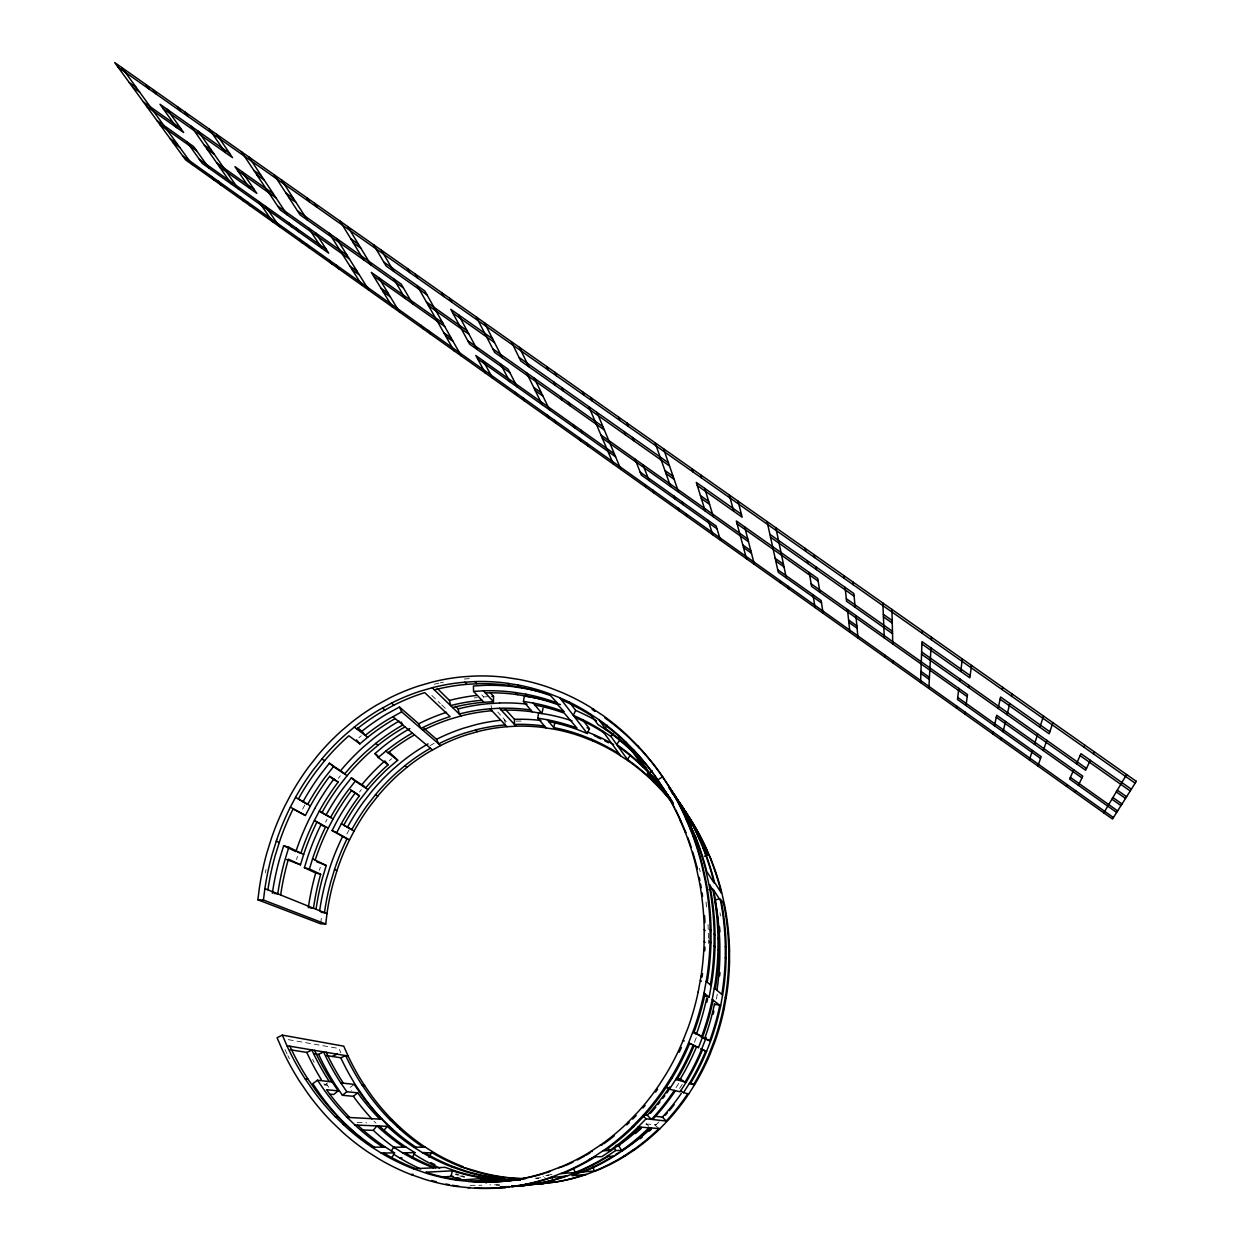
<?xml version="1.0" encoding="UTF-8"?>
<svg xmlns="http://www.w3.org/2000/svg" width="1251" height="1251" viewBox="0 0 1251 1251"><rect width="100%" height="100%" fill="white"/><g stroke="black" fill="none" stroke-linecap="round" stroke-linejoin="round"><path stroke-width="0.75" stroke-dasharray="5 3.75" d="M708.347 943.489L708.379 940.017M320.725 923.222L321.663 915.357M717.261 994.17L716.26 999.956M319.396 870.352L320.319 867.318M296.518 859.531L297.488 856.388M694.446 1042.333L696.275 1037.658M346.887 834.042L349.013 830.007M325.588 822.095L327.058 819.311M302.601 809.194L304.916 804.862M678.73 1083.444L675.462 1088.479M679.59 1088.401L682.186 1084.414M359.537 792.024L361.398 789.631M338.38 778.247L340.319 775.776M655.837 1125.009L659.058 1121.819M645.797 1124.117L656.322 1124.54M654.726 1124.899L658.933 1128.527M358.865 737.73L361.258 735.729M389.374 760.608L391.626 758.7M323.9 1083.726L324.728 1085.008L329.326 1081.583M354.158 1084.398L349.764 1087.698L351.625 1090.497M430.047 745.612L434.175 743.313M499.524 1184.791L489.954 1184.853M470.11 1185.354L481.854 1185.26M535.803 1178.129L544.936 1177.363M469.36 678.636L466.123 678.871A208.104 200.191 -60.8 0 0 461.525 679.324M483.121 696.995L487.499 696.682M491.127 705.548L491.862 710.74M504.575 719.904L505.248 723.234M506.264 721.702L497.82 712.038M357.098 1122.382L366.559 1122.804M496.303 1185.088L499.462 1185.322M324.728 1085.008L327.434 1085.305L329.357 1088.214M288.324 1039.659L339.005 1048.494L340.835 1052.779M461.807 1175.721L464.574 1176.612M459.789 1175.846L462.573 1176.738A204.179 196.814 -71.7 0 0 466.951 1178.035M455.943 1173.719L458.804 1174.72M455.333 1174.345L458.226 1175.346M431.814 695.447L440.274 703.531M441.681 704.876L447.326 710.255M481.823 694.946L483.715 696.963M646.298 1123.633L648.878 1126.463M326.605 1084.023L327.434 1085.305M708.394 938.281L708.347 933.074A274.626 262.585 -65.5 0 0 707.957 922.691M535.694 1178.426A187.963 181.239 -73 0 0 538.555 1178.27L536.914 1178.411A188.792 182.005 -72.9 0 0 539.775 1178.207M516.131 721.139A191.903 185.461 -64.6 0 1 522.965 721.061M376.004 1123.226A241.255 233.53 -69.7 0 1 374.018 1121.177M699.387 868.35A274.25 262.241 -65.5 0 1 700.232 871.666M474.301 697.964A199.863 192.654 -62.2 0 1 477.225 697.605M314.126 1062.302A262.851 254.563 -68 0 1 312.625 1059.316M552.019 1174.329A197.814 190.324 -71.2 0 1 543.106 1176.456M548.845 1174.845A198.721 191.184 -71 0 1 545.858 1175.58M706.002 902.034A274.626 262.585 -65.5 0 1 706.627 907.178M289.45 1058.768A273.75 264.712 -66.4 0 1 287.886 1055.641M287.12 1054.077A273.75 264.712 -66.4 0 1 284.868 1049.276M434.378 684.234A208.104 200.191 -60.8 0 1 438.851 683.155M440.336 682.827A208.104 200.191 -60.8 0 1 443.354 682.186M265.321 872.854A273.297 264.289 -65.8 0 1 266.056 869.476M719.982 912.823A253.875 243.648 -67.9 0 1 720.482 915.982"/><path stroke-width="1.5" d="M505.279 709.27L514.474 719.325L514.427 724.407A187.462 181.129 -64.4 0 1 541.558 725.674L544.529 726.065M452.627 707.55L453.628 707.3A194.186 187.197 -62.2 0 1 483.324 702.311L493.473 701.717L493.535 696.385L490.048 692.569M690.489 1082.647L693.554 1084.633A228.886 220.364 -69.6 0 0 708.848 1054.593L714.149 1040.973A242.491 233.186 -68.7 0 0 723.375 1008.009L725.955 993.497A253.249 243.241 -68.1 0 0 728.723 961.3L728.739 949.353A259.317 248.871 -67.9 0 0 724.079 905.521L723.688 903.519M659.512 1129.137L669.238 1119.035A215.422 207.603 -70.8 0 0 688.754 1093.937L694.493 1084.914A227.901 219.441 -69.8 0 0 709.724 1055L715.009 1041.442A241.443 232.201 -68.8 0 0 724.173 1008.619L726.753 994.185A252.155 242.225 -68.3 0 0 729.505 962.113L729.521 950.228A258.191 247.839 -68 0 0 724.876 906.584L721.733 892.37A257.815 247.495 -68 0 0 711.412 860.36L705.767 847.255A250.982 241.146 -68 0 0 690.927 819.968L688.988 816.981M703.484 995.874L709.161 997.125L711.975 981.503A272.671 260.99 -65.9 0 0 715.009 946.835L715.04 933.981A279.192 267.01 -65.7 0 0 710.115 886.865L709.677 884.707L713.133 890.9A274.892 263.101 -66.1 0 1 718.011 937.312L717.98 949.962A268.465 257.159 -66.3 0 1 715.009 984.099L712.241 999.486A257.065 246.556 -66.8 0 1 702.421 1034.452L701.686 1036.407L693.195 1032.607M715.244 988.9L715.885 984.865A267.229 256.033 -66.5 0 0 718.84 950.885L718.872 938.297A273.625 261.959 -66.3 0 0 714.024 892.088L713.602 889.977L720.576 900.829A264.305 253.453 -67.3 0 1 725.299 945.506L725.283 957.672A258.128 247.714 -67.5 0 1 722.452 990.495L721.827 994.389M690.349 1083.694A232.264 223.476 -69.1 0 0 705.892 1053.186L711.272 1039.378A246.072 236.47 -68.2 0 0 720.639 1005.913L723.281 991.199A256.987 246.666 -67.7 0 0 726.08 958.516L726.112 946.397A263.132 252.374 -67.5 0 0 721.405 901.94L720.998 899.907L724.47 904.582M701.045 976.233A273.781 261.694 -65.1 0 0 704.141 941.456L704.188 928.555A280.365 267.777 -65 0 0 699.293 881.267L695.931 865.88A279.989 267.433 -64.9 0 0 684.86 831.243L678.777 817.075A272.468 260.489 -64.9 0 0 662.795 787.614L656.587 778.263M517.101 1185.854A212.951 204.539 -69.7 0 0 550.346 1177.535L564.639 1172.062A217.252 208.667 -69.3 0 0 593.803 1156.878L604.217 1149.997A225.727 216.767 -68.5 0 0 631.818 1127.088L642.654 1115.876A238.972 229.34 -67.4 0 0 664.422 1087.963L670.833 1077.924A252.78 242.334 -66.4 0 0 687.847 1044.679L693.742 1029.62A267.808 256.346 -65.6 0 0 704.016 993.185L706.924 977.156A279.677 267.354 -65.1 0 0 710.052 941.612L710.099 928.445A286.37 273.516 -65 0 0 705.064 880.125L701.623 864.425A285.947 273.14 -65 0 0 690.271 829.038L684.062 814.573A278.363 266.135 -64.9 0 0 667.69 784.486L660.903 774.275A266.916 255.532 -64.6 0 0 638.682 746.8L628.143 736.213A251.06 240.786 -63.9 0 0 602.325 715.056L589.44 706.627A235.032 225.727 -62.9 0 0 562.199 692.616L550.893 688.159A222.459 213.843 -61.9 0 0 519.337 679.496L505.576 677.37A212.701 204.554 -61 0 0 474.958 676.04L464.074 676.697A209.105 201.098 -60.7 0 0 432.189 682.076L418.788 685.939A210.934 202.865 -60.9 0 0 389.28 698.136L376.238 705.298A219.081 210.794 -61.6 0 0 350.999 722.797L341.648 730.709A230.559 222.006 -62.6 0 0 317.957 755.166L308.762 766.816A246.197 237.346 -63.8 0 0 290.732 794.792L285.244 805.206A260.912 251.889 -64.8 0 0 271.451 838.217L266.823 853.041A274.61 265.509 -65.6 0 0 259.364 888.054L257.862 899.813L320.678 923.817L325.745 924.02L326.964 913.683A242.397 235.235 -69.8 0 1 333.345 882.612L337.332 869.492A229.871 222.803 -68.8 0 1 349.31 840.25L354.111 830.992A216.783 209.887 -67.6 0 1 369.889 806.191L377.943 795.917A202.756 196.11 -66.2 0 1 398.756 774.275L406.982 767.285A192.357 185.961 -65.2 0 1 429.171 751.835L440.618 745.533A185.101 178.909 -64.4 0 1 466.623 734.806L478.398 731.428A183.318 177.189 -64.2 0 1 506.483 726.737L516.084 726.19A186.649 180.394 -64.6 0 1 543.09 727.457L555.241 729.38A195.344 188.698 -65.4 0 1 583.091 737.12L593.099 741.092A206.665 199.456 -66.3 0 1 617.181 753.587L628.565 761.077A221.161 213.123 -67.2 0 1 651.443 779.905L660.763 789.318A235.329 226.4 -67.8 0 1 672.397 802.861M707.206 982.191L707.878 978.001A278.332 266.135 -65.3 0 0 710.99 942.613L711.037 929.509A284.993 272.28 -65.1 0 0 706.033 881.408L702.593 865.786A284.587 271.889 -65.1 0 0 691.303 830.57L685.11 816.168A277.018 264.931 -65 0 0 668.832 786.207M710.38 984.834L711.037 980.706A273.953 262.163 -65.7 0 0 714.086 945.881L714.133 932.965A280.505 268.214 -65.6 0 0 709.176 885.63L705.799 870.227A280.099 267.839 -65.5 0 0 694.665 835.543L688.566 821.36A272.671 260.974 -65.5 0 0 672.522 791.852M920.595 682.593L921.971 641.591L970.135 675.54M922.253 633.334L922.331 630.817M928.852 688.457L930.963 647.909M931.385 639.761L931.51 637.259M325.745 924.02L263.445 900.032L264.884 888.617A268.777 259.88 -65.6 0 1 272.186 854.324L276.69 839.843M486.186 1183.055L486.451 1180.053L491.205 1180.412A200.176 192.591 -70.9 0 0 512.582 1180.444M956.483 708.113L956.718 706.158M958.798 688.394L957.5 699.481L1040.535 758.419M959.642 681.169L959.908 678.965M960.784 671.443L962.254 658.902M964.818 714.04L965.084 712.1M966.007 705.517L967.508 694.555L811.148 583.826M968.493 687.425L968.806 685.251M971.542 665.423L969.822 677.823L921.893 643.999M701.045 976.233L698.199 991.902M546.062 727.847L537.774 718.168L538.634 713.039L548.298 714.618A205.414 198.221 -64.6 0 1 572.051 720.811M543.075 708.285L541.902 713.445L532.394 711.882L523.45 701.436L524.357 696.103L534.38 697.745A213.593 205.743 -63.2 0 1 543.153 699.637M992.747 733.899L993.138 732.038M994.482 725.736L996.703 715.228L1082.772 776.167L1078.393 785.3M998.157 708.41L1000.581 697.01L1049.839 731.741M1002.16 689.582L1002.645 687.315M1001.175 739.888L1001.598 738.059M1003.067 731.835L1005.523 721.467M1007.102 714.728L1009.76 703.484M1011.496 696.166L1012.028 693.914M310.045 907.882L313.469 908.242A248.12 240.614 -68.8 0 1 320.037 876.466L320.663 874.246L309.419 868.992L312.953 857.576A239.895 232.17 -67.1 0 1 325.526 827.114L320.897 824.878A245.587 237.674 -67.1 0 0 308.012 856.044L304.368 867.725L315.705 873.01L315.064 875.278A253.515 245.837 -68.8 0 0 308.34 907.71M286.651 859.484L300.459 864.816L304.056 853.229A243.554 235.579 -66.5 0 1 316.847 822.314L317.066 821.923M441.228 1177.05L450.813 1176.425L452.534 1170.811L455.301 1171.702A202.631 195.187 -71 0 0 484.903 1178.286L499.556 1179.74A196.235 188.932 -71.6 0 0 520.51 1179.771A199.253 191.731 -71 0 1 493.16 1180.24L478.273 1178.77L457.819 1180.303A215.375 206.978 -69 0 1 426.388 1173.282L412.736 1168.512A227.103 218.472 -68.2 0 1 382.18 1153.657L371.844 1147.183A240.286 231.498 -67.4 0 1 346.449 1127.432L335.299 1116.736A255.532 246.619 -66.7 0 1 312.875 1090.137L304.259 1077.533A268.887 259.958 -66.2 0 1 287.073 1046.039L282.335 1035.124L277.065 1037.705L281.866 1048.791A275.079 265.947 -66.3 0 0 299.427 1081.052L308.231 1093.968A261.381 252.264 -66.7 0 0 331.155 1121.209L342.586 1132.186A246.228 237.205 -67.4 0 0 368.607 1152.452L379.194 1159.114A233.014 224.164 -68.2 0 0 410.547 1174.376L424.605 1179.286A221.271 212.654 -69 0 0 456.912 1186.511L472.956 1188.106A214.515 206.055 -69.6 0 0 502.417 1187.699L506.045 1187.34L504.403 1187.496A213.483 205.101 -69.7 0 1 475.083 1187.903M349.514 839.859L336.644 832.744L341.367 823.674A221.896 214.656 -66.7 0 1 357.536 798.326L359.428 795.824L355.393 792.79L353.486 795.339A227.307 219.879 -66.7 0 0 336.91 821.282L332.109 830.508L346.949 838.936A230.856 223.726 -68.6 0 0 334.908 868.303L330.889 881.486A243.46 236.22 -69.6 0 0 324.478 912.683L321.116 912.339M1029.385 759.951L1032.435 750.444M1034.421 744.267L1037.736 733.962M1039.878 727.253L1043.49 716.041M312.547 858.796L326.261 865.473L322.586 877.639A247.026 239.582 -69 0 0 316.05 909.274M272.343 893.261A269.012 260.302 -66.4 0 1 279.614 858.937L283.664 845.723L288.825 847.255L284.868 860.188A263.289 254.782 -66.4 0 0 277.769 893.824L274.141 893.449M293.234 808.74L293.015 809.162A253.64 244.93 -65 0 0 279.645 841.282L275.157 855.7A267.479 258.676 -65.8 0 0 267.902 889.836M315.174 860.078L315.58 858.858A238.816 231.154 -67.2 0 1 328.075 828.522L333.094 818.92A225.227 217.737 -66.1 0 1 349.514 793.212L351.437 790.679L359.428 795.824M1037.892 766.003L1041.16 756.636L957.734 697.448M1043.287 750.537L1046.821 740.389M1052.982 722.734L1049.12 733.774L1000.112 699.2M706.268 1039.425L709.708 1040.769L710.396 1038.877A247.166 237.471 -68 0 0 719.81 1005.272L714.446 1004.1A241.662 232.186 -68 0 1 705.236 1036.923L704.548 1038.752L701.874 1037.298M696.338 1034.311L697.026 1032.403A251.342 241.052 -66.8 0 0 706.643 998.251L707.581 998.939A250.184 240.004 -66.9 0 1 706.862 1002.239M705.455 1039.253L706.127 1037.423M700.529 1036.579L705.783 1038.627L700.967 1050.871A237.878 228.667 -68.3 0 1 685.016 1082.115M514.224 1179.943L516.256 1179.646A207.056 198.878 -69.7 0 0 548.579 1171.546L562.434 1166.229A211.294 202.943 -69.3 0 0 590.769 1151.483L600.887 1144.79A219.801 211.075 -68.5 0 0 627.752 1122.507L638.291 1111.607A233.077 223.679 -67.4 0 0 659.512 1084.398L665.767 1074.625A246.885 236.674 -66.4 0 0 682.374 1042.177L688.144 1027.509A261.834 250.638 -65.6 0 0 698.199 991.902M693.242 1045.304L698.48 1047.619L703.359 1034.968A255.876 245.477 -67 0 0 713.133 1000.174M702.624 1049.62L701.905 1051.309A236.799 227.666 -68.5 0 1 686.048 1082.412L680.059 1091.81L669.488 1089.214L665.892 1086.603M689.676 1043.381L688.926 1045.179A251.576 241.224 -66.6 0 1 671.99 1078.268L665.61 1088.261A237.815 228.276 -67.5 0 1 643.968 1116.033L633.178 1127.198A224.648 215.782 -68.7 0 1 605.703 1149.982L604.749 1150.623M693.429 1047.306L694.164 1045.555M696.51 1046.884L695.822 1048.51A232.326 223.319 -68.3 0 1 680.247 1079.019L685.016 1082.115M1066.399 786.269L1067.134 784.643M1073.765 769.803L1069.621 779.076L1116.658 812.462M1076.47 763.767L1080.973 753.696L1131.357 789.225M1083.898 747.128L1084.805 745.127M548.704 721.561A199.065 192.138 -64.7 0 1 577.055 729.427L587.235 733.477L589.409 728.692L582.7 719.794M569.174 701.874L575.632 710.412L573.349 715.384A219.973 211.7 -64.2 0 1 598.901 728.598L610.988 736.511L628.565 761.077M1075 792.383L1075.766 790.773M1090.356 760.327L1085.618 770.225L921.549 654.242M1093.452 753.853L1094.406 751.882M297.55 852.134L300.928 853.135L301.335 851.9A244.68 236.611 -66.3 0 1 314.189 820.844L319.333 811.039A230.747 222.866 -65.2 0 1 336.191 784.721L338.161 782.125L329.639 776.183M292.969 808.881L305.385 815.464L310.404 805.91A234.344 226.181 -64.6 0 1 327.527 779.201L329.529 776.574L338.161 782.125M276.69 839.843A254.86 246.056 -64.8 0 1 290.138 807.567L295.517 797.356A240.348 231.716 -63.8 0 1 313.11 770.022L322.07 758.669A224.758 216.407 -62.5 0 1 345.167 734.806L354.299 727.097A213.202 205.133 -61.6 0 1 378.85 710.036L391.532 703.093A205.148 197.314 -60.9 0 1 420.273 691.209L433.268 687.456A203.162 195.391 -60.7 0 1 464.277 682.233L474.88 681.592A206.884 198.956 -61 0 1 504.685 682.905L518.07 684.985A216.532 208.151 -61.9 0 1 548.798 693.445L559.822 697.777A229.121 220.067 -62.8 0 1 586.375 711.459L598.932 719.685A245.227 235.188 -63.8 0 1 624.155 740.373L634.429 750.725A260.974 249.856 -64.5 0 1 656.149 777.622L672.897 802.61M342.68 836.34L342.461 836.778A236.345 229.042 -68.6 0 0 330.123 866.834L326.011 880.313A248.746 241.349 -69.6 0 0 319.646 910.791M314.72 808.553L309.466 818.576A250.481 242.241 -66.3 0 0 296.299 850.336L295.861 851.634L283.664 845.723M428.921 1157.347L431.626 1152.468L432.58 1153.031A205.617 198.534 -71.6 0 0 460.337 1166.464L472.722 1170.748A194.968 188.057 -72.4 0 0 501.213 1177.082L515.318 1178.473A188.792 182.005 -72.9 0 0 523.95 1178.755M412.095 1157.707L414.91 1152.656L406.184 1147.183A225.102 217.408 -69.7 0 1 382.306 1128.699L379.35 1125.994M391.594 1158.16L394.534 1152.89L385.48 1147.183A234.265 225.915 -68.3 0 1 360.679 1127.933L357.598 1125.118M1103.804 812.869L1126.604 774.525M391.328 1150.967L393.643 1147.183L406.184 1147.183M689.113 1043.271L693.148 1045.054L692.413 1046.821A247.604 237.596 -67 0 1 675.775 1079.378L669.488 1089.214M700.623 1048.854L705.689 1051.09L704.985 1052.763A233.296 224.429 -69 0 1 689.379 1083.397L683.484 1092.655L680.466 1090.465M630.441 755.197L627.376 759.42A222.131 214.015 -67.1 0 1 650.348 778.325L652.099 780.014M607.282 725.236L605.077 728.27A240.223 230.622 -64.5 0 1 629.816 748.583L639.198 757.997L651.333 775.479A244.508 234.828 -66.5 0 1 670.849 799.498M610.988 736.511L613.146 733.539M616.665 744.439L619.839 740.076L617.978 737.402M333.986 778.982L331.984 781.625A236.361 228.292 -65.2 0 0 314.72 808.553M389.108 751.992L397.709 760.201L389.327 767.316A206.618 199.691 -65.5 0 0 368.107 789.365L359.897 799.827A220.927 213.749 -66.9 0 0 343.806 825.066M430.453 748.254L427.154 750.162A193.186 186.727 -65 0 0 404.871 765.675L396.614 772.696A203.632 196.923 -66.1 0 0 375.707 794.432L367.622 804.753A217.737 210.762 -67.4 0 0 351.781 829.648L344.181 825.457M405.043 726.894L401.555 728.911A203.772 196.501 -63.1 0 0 378.068 745.236L369.358 752.617A214.797 207.259 -64.1 0 0 347.293 775.479L338.74 786.347A229.699 221.88 -65.4 0 0 321.976 812.54M364.088 786.347L351.375 777.872L342.946 788.615A231.748 224.007 -66 0 0 326.042 815.042L320.256 811.727M367.935 789.553L355.3 781.14L347.074 791.648A226.243 218.69 -65.9 0 0 330.561 817.482L326.026 815.042M395.175 718.606L391.626 720.654A207.901 200.285 -62.4 0 0 367.669 737.292L359.85 743.892L348.857 735.776L347.778 736.73A223.679 215.422 -62.7 0 0 324.775 760.483L315.877 771.773A239.191 230.653 -63.9 0 0 298.363 798.998L307.668 804.33A235.454 227.197 -64.5 0 1 324.885 777.512L333.47 766.613L347.106 775.683M401.102 721.952L402.791 725.001L399.304 727.034A204.711 197.361 -62.9 0 0 375.707 743.422L366.95 750.85A215.797 208.182 -63.9 0 0 344.776 773.806L329.388 763.204L320.6 774.369A241.177 232.733 -64.5 0 0 302.977 801.813M361.602 1129.966L373.283 1130.341L376.926 1125.9L379.882 1128.621A226.134 218.362 -69.5 0 0 403.885 1147.183M340.585 770.679L340.804 770.428A221.364 213.561 -63.9 0 1 363.541 746.894L372.517 739.278A210.356 202.803 -62.9 0 1 396.77 722.437L399.1 721.092M675.431 1090.669A228.323 219.535 -68.9 0 1 654.695 1117.315L652.631 1119.536L666.236 1121.021L668.175 1118.91A216.36 208.479 -70.7 0 0 687.784 1093.702M643.655 1114.813L647.283 1115.266L649.3 1113.077A223.726 215.078 -68.7 0 0 669.629 1086.994M674.336 1090.403A229.371 220.52 -68.7 0 1 653.507 1117.174L651.427 1119.41L646.079 1118.816L637.588 1127.526A221.099 212.514 -69.2 0 1 610.566 1149.935L609.628 1150.576L608.033 1147.996M632.693 1119.098L636.18 1115.485M658.933 1128.527L658.417 1129.043A204.351 196.986 -71.8 0 1 633.522 1149.716L624.14 1155.924A196.657 189.573 -72.6 0 1 597.822 1169.638L594.428 1171.014L592.458 1165.744M639.449 1127.057L638.886 1127.62A220.051 211.544 -69.3 0 1 612.005 1149.919L601.872 1156.628L593.803 1156.878M648.972 1127.776L648.425 1128.324A212.389 204.46 -70.5 0 1 622.513 1149.825L621.606 1150.435L618.526 1145.509L619.37 1144.931A206.806 199.081 -70.5 0 0 641.169 1127.26M650.16 1127.87L649.613 1128.402A211.419 203.569 -70.7 0 1 623.827 1149.81L614.1 1156.237A203.475 195.922 -71.5 0 1 586.844 1170.436L583.326 1171.874M652.162 770.616L649.519 773.102L650.192 773.822A245.618 235.845 -66.4 0 1 667.049 794.119M388.107 764.799L384.855 760.952L383.807 761.875A212.889 205.727 -65.4 0 0 361.946 784.549L365.777 787.802A207.525 200.535 -65.4 0 1 387.091 765.675L388.107 764.799L378.24 757.512L374.94 753.587L382.665 747.05A206.259 199.034 -63.6 0 1 406.45 730.537L409.875 728.551M378.24 757.512L385.793 751.116A200.723 193.686 -63.6 0 1 408.936 735.025L412.361 733.055M314.955 1053.702L318.724 1054.609A258.894 250.857 -68.6 0 0 335.409 1084.977L342.446 1095.297L346.824 1091.732L357.677 1092.811L358.943 1094.562A235.86 228.308 -69.7 0 0 379.819 1119.113M342.446 1095.297L353.392 1096.298L357.677 1092.811M314.533 1050.246L314.658 1050.559A256.955 248.84 -68 0 0 331.202 1080.645L338.177 1090.872L333.72 1094.5L330.373 1094.187M332 1081.88L317.457 1080.223L312.766 1083.726L320.569 1095.063A256.033 247.307 -67.4 0 0 343.071 1121.74L354.283 1132.499A241.177 232.545 -68.1 0 0 361.852 1139.004M659.512 1129.121A203.46 196.157 -72 0 1 634.742 1149.7L625.391 1155.893A195.797 188.776 -72.8 0 1 599.198 1169.529L586.344 1174.454A191.919 185.023 -73.2 0 1 556.445 1181.929L532.895 1184.384M657.76 780.014L662.53 776.746L662.076 776.058A265.634 254.375 -64.7 0 0 639.949 748.708L629.456 738.153A249.856 239.692 -64 0 0 604.812 717.839M622.935 1150.42L615.742 1150.498L606.688 1156.471A208.51 200.598 -70.6 0 1 578.744 1171.03L575.132 1172.5L573.568 1168.293M602.388 1144.806L599.995 1145.4M621.372 1151.061L630.488 1145.009A198.972 191.81 -71.8 0 0 651.427 1128.027M356.848 729.052A212.185 204.21 -61.7 0 1 381.305 712.069L393.909 705.142A204.163 196.423 -61 0 1 422.51 693.335L424.746 692.632L450.094 716.62L447.983 717.276A193.139 186.321 -62.9 0 0 420.883 728.473L418.741 723.782L399.476 707.018L386.7 714.04A214.64 206.728 -62.3 0 0 361.977 731.21L357.77 727.988M361.977 731.21L365.214 735.416A208.87 201.176 -62.3 0 1 389.28 718.7L401.696 711.882L440.618 745.533M414.519 734.869L411.11 736.839A199.816 192.857 -63.8 0 0 388.076 752.867M428.045 743.907L424.746 745.815A198.518 191.888 -65 0 0 401.852 761.75L393.377 768.943A208.901 202.021 -66.1 0 0 371.938 791.211L363.634 801.813A223.022 215.891 -67.4 0 0 347.403 827.302M290.232 1049.777L306.776 1052.404L311.921 1050.105A258.128 249.934 -67.8 0 0 328.528 1080.348L329.326 1081.583M318.567 1054.265L323.618 1052.013A253.077 245.212 -68.6 0 0 339.944 1081.662L346.824 1091.732M332.469 1056.469L337.27 1053.983M326.839 1055.578L340.819 1057.799L345.667 1055.625A243.538 236.267 -70.2 0 0 361.476 1084.164L369.373 1095.579A231.419 224.148 -70.4 0 0 389.874 1119.661L400.039 1129.325M608.111 1156.424A207.541 199.707 -70.8 0 1 580.292 1170.92L566.656 1176.143A203.444 195.75 -71.2 0 1 534.912 1184.087L519.056 1186.011A205.883 198.08 -70.9 0 1 514.38 1186.37M612.74 1156.284A204.398 196.782 -71.3 0 1 585.359 1170.545L571.926 1175.69L586.344 1174.454M564.123 1166.135L558.728 1167.746M562.59 1173.469L566.328 1171.937A216.204 207.697 -69.4 0 0 595.351 1156.831M704.391 856.2L707.706 854.855L701.952 841.501A255.783 245.556 -67.4 0 0 686.846 813.744L684.86 810.664M491.862 710.74L491.33 710.771A190.433 183.741 -62.8 0 0 462.198 715.65L449.985 719.169A192.279 185.523 -63 0 0 423.01 730.303M505.295 724.923L504.794 724.955A184.116 177.908 -64.1 0 0 476.584 729.661L464.762 733.07A185.899 179.644 -64.3 0 0 438.663 743.845L436.568 739.31L423.714 728.113M434.41 689.864L435.473 689.598A202.209 194.515 -60.8 0 1 466.326 684.391L476.881 683.765A205.899 198.049 -61.2 0 1 506.546 685.079L519.884 687.143A215.5 207.213 -62 0 1 550.456 695.556L557.336 703.031L555.913 702.483A212.123 204.132 -62.5 0 0 525.78 694.18L512.644 692.131A202.678 195.109 -61.7 0 0 483.418 690.833L473.582 691.428L473.425 685.986L483.48 685.392A208.385 200.613 -61.7 0 1 513.52 686.705L527.015 688.816A217.924 209.715 -62.5 0 1 549.22 694.383M437.318 688.488L449.469 700.404L450.563 700.138A200.77 193.498 -62 0 1 476.772 695.415M455.489 706.315L458.147 708.926L459.211 708.645A196.86 189.902 -62.7 0 1 489.313 703.609L499.571 702.999M709.036 889.555L712.71 888.789M720.169 898.797L714.853 899.907L715.259 901.893A258.754 248.136 -67.3 0 1 719.857 945.6L719.825 957.515A252.671 242.475 -67.5 0 1 717.042 989.635M512.222 1186.589L519.024 1185.667A211.935 203.6 -69.8 0 0 552.113 1177.379M554.537 1182.211L520.651 1185.87M513.473 1180.178L504.012 1181.257A207.557 199.409 -69.7 0 1 475.521 1181.663L470.611 1181.304M507.343 1187.199L514.177 1186.386M457.819 1180.303L473.394 1181.835A208.573 200.348 -69.5 0 0 502.026 1181.429L518.195 1179.474A206.055 197.955 -69.8 0 0 526.014 1178.051M504.059 1187.543L509.313 1186.996M520.181 1179.865L518.68 1180.006A200.176 192.591 -70.9 0 1 514.098 1180.35M467.874 1187.731L470.032 1187.527M522.465 1185.682L520.885 1185.823A204.929 197.205 -71.1 0 1 511.534 1186.417M530.189 1184.9L526.874 1185.229A201.833 194.312 -71.6 0 1 513.035 1185.932M544.717 1183.446L541.605 1183.743A194.186 187.197 -72.9 0 1 525.326 1184.447M503.59 1181.272L505.576 1181.1M550.346 1177.535L566.656 1176.143M468.453 1181.476L488.437 1179.896M494.911 1179.396L504.857 1178.598L495.099 1177.535A197.846 190.731 -71.9 0 1 466.185 1171.092L453.613 1166.745A208.651 201.364 -71.1 0 1 425.465 1153.125L424.496 1152.546M510.846 1178.129L517.054 1178.333A187.963 181.239 -73 0 0 525.655 1178.614M560.886 1173.594L576.711 1172.39M581.824 1171.984L595.82 1170.92M458.147 708.926L459.258 714.008L460.259 713.742A191.278 184.523 -62.7 0 1 489.516 708.848L499.524 708.269A194.765 187.869 -63 0 1 527.656 709.552L530.737 709.958M484.903 1178.286L495.099 1177.535M501.213 1177.082L512.597 1178.004M548.579 1171.546L550.346 1171.421M481.963 700.294L481.432 700.325A195.078 188.01 -62 0 0 451.611 705.329L450.595 705.58L449.469 700.404M411.141 1174.611L412.986 1174.236M452.534 1170.811L425.809 1172.203L428.733 1173.157A214.328 206.024 -69.2 0 0 460.024 1180.131M413.268 1168.731L445.075 1167.324L457.381 1171.593A201.724 194.343 -71.2 0 0 486.858 1178.145M423.291 1153.141A209.574 202.24 -71 0 0 451.564 1166.839L454.113 1166.933M460.821 1166.636L474.645 1170.639A194.108 187.259 -72.5 0 0 503.011 1176.941M491.893 696.447L493.535 696.385M606.688 1156.471L614.1 1156.237M624.14 1155.924L625.391 1155.893M393.893 1154.407L399.679 1157.988L402.056 1157.926M590.769 1151.483L592.317 1151.467M381.133 1153.031L394.534 1152.89M393.643 1147.183L402.572 1152.797L414.91 1152.656M386.622 1133.359L383.682 1130.669L387.247 1126.322L390.171 1128.981A221.771 214.296 -70.3 0 0 413.721 1147.183L422.322 1152.578L434.66 1153.015A204.726 197.705 -71.8 0 0 462.307 1166.37L462.792 1166.542M603.263 1150.639L611.067 1150.545M632.662 1150.294L633.882 1150.279M371.844 1147.183L385.48 1147.183M413.721 1147.183L425.309 1147.183L433.722 1152.437M615.57 1145.494L619.855 1145.509M257.862 899.813L263.445 900.032M343.306 1124.555L346.042 1124.665L349.17 1127.526A239.144 230.434 -67.5 0 0 374.456 1147.183M317.457 1080.223L325.104 1091.31A250.309 241.771 -67.4 0 0 347.121 1117.378L354.987 1125.024L389.577 1126.416L392.486 1129.059A220.801 213.389 -70.4 0 0 415.942 1147.183M397.192 1126.713L399.429 1126.807L402.275 1129.403A216.642 209.511 -71.2 0 0 425.309 1147.183M335.299 1116.736L338.067 1116.893L346.042 1124.665M347.121 1117.362L382.18 1119.238L389.577 1126.416M389.874 1119.645L392.142 1119.77L399.429 1126.807M496.819 1179.24L501.448 1179.584A195.344 188.103 -71.7 0 0 519.321 1179.756M632.412 1126.525L633.757 1126.635M638.166 1126.963L660.043 1128.621M628.299 1121.991L629.128 1122.632A218.737 210.105 -68.6 0 1 626.72 1124.93M338.177 1090.872L326.527 1089.715L327.856 1091.576A249.137 240.677 -67.6 0 0 349.78 1117.518M305.088 1078.815L307.996 1079.144L315.737 1090.403A254.297 245.477 -66.8 0 0 338.067 1116.893M340.741 1082.881L354.158 1084.398L361.383 1094.797A234.828 227.338 -69.9 0 0 382.165 1119.238M362.243 1085.321L364.62 1085.587L371.719 1095.798A230.419 223.21 -70.6 0 0 392.142 1119.77M655.415 1116.267L663.39 1117.252M485.341 692.913A201.724 194.249 -61.8 0 1 514.427 694.227L527.515 696.26A211.138 203.225 -62.7 0 1 557.508 704.532L564.138 711.71L562.747 711.193A207.901 200.269 -63.2 0 0 533.176 703.031L523.45 701.436M537.774 718.168L547.156 719.716A199.941 192.935 -64.6 0 1 575.632 727.613L576.977 728.113L564.279 713.148A206.947 199.394 -63.4 0 0 534.849 705.017M532.394 711.882L529.314 711.459A193.889 187.071 -63.2 0 0 501.291 710.193M286.932 1045.727L348.106 1056.016A242.491 235.282 -70.4 0 0 363.853 1084.429L364.62 1085.587M282.335 1035.124L343.759 1046.164L347.981 1055.735M664.422 1087.963L665.61 1088.261M683.484 1092.655L688.754 1093.953M304.368 867.725L309.419 868.992M315.705 873.01L320.663 874.246M326.261 865.473L316.597 861.704M670.833 1077.924L671.99 1078.268M675.759 1079.378L686.033 1082.412M689.364 1083.397L694.493 1084.914M676.916 1078.002L681.279 1079.332M451.33 1175.784L452.925 1176.284M450.813 1176.425L453.66 1177.347A208.198 200.551 -71.1 0 0 462.604 1179.881M452.049 1167.027L464.184 1171.217A198.721 191.559 -71.7 0 0 493.222 1177.676M435.676 1167.746L435.176 1167.543A216.97 209.12 -69.7 0 1 405.934 1153.359L404.933 1152.765M433.456 1167.84L432.94 1167.636A217.987 210.043 -69.6 0 1 403.573 1153.391L402.572 1152.797M587.626 732.085L593.912 734.65A212.92 205.445 -66.2 0 1 613.678 744.517M264.884 888.617L326.964 913.683M587.079 727.722L589.409 728.692M300.459 864.816L288.402 859.171L287.73 861.501A262.053 253.625 -66.6 0 0 280.662 894.997M688.613 1042.865L698.48 1047.619M701.686 1049.167L706.596 1051.528M709.552 1052.951L710.412 1053.373M683.124 1040.441L684.219 1040.973M276.252 841.125L279.192 842.564M288.825 847.255L303.649 854.464M334.502 869.476L336.941 870.665M332.109 830.508L336.644 832.744M701.686 1036.407L694.039 1032.231L694.774 1030.198A266.526 255.173 -65.7 0 0 705.001 993.935M705.783 1038.627L709.708 1040.769M290.373 807.145L305.385 815.464M314.408 820.453L328.294 828.131M315.299 821.203L321.116 824.425M592.161 709.473L594.913 711.178L593.443 709.114M295.517 797.356L310.404 805.91M319.333 811.039L333.094 818.92M341.367 823.674L354.111 830.992M422.322 1152.578L423.291 1153.156M399.679 1157.988L400.727 1158.614A223.648 215.516 -69.6 0 0 420.617 1168.95M383.697 1153L384.729 1153.641A226.009 217.471 -68.3 0 0 415.144 1168.418M587.876 713.508L591.614 715.853M603.889 732.742L600.292 730.475A218.972 210.778 -64.3 0 0 574.85 717.323M619.37 754.04L615.945 751.898A207.572 200.285 -66.2 0 0 591.77 739.357M413.987 1154.126L420.571 1158.16A215.031 207.494 -71 0 0 439.711 1168.09M350.577 789.678L355.393 792.79M321.882 758.888L324.603 760.702M375.535 794.62L377.786 796.105M118.11 67.241L1135.157 783.204M640.434 759.795L631.098 750.428A239.097 229.605 -64.6 0 0 606.469 730.193L597.884 724.454L590.144 713.805M129.306 82.613L136.359 87.601M229.637 153.373L160.019 104.271L176.688 127.602M254 170.558L261.35 175.734M285.963 193.092L293.391 198.33M350.874 238.863L358.443 244.195M383.822 262.1L424.84 291.014L461.228 355.909M492.628 338.818L450.751 309.294L469.641 344.15L509.892 372.657M519.071 357.473L668.425 462.792M741.405 514.255L696.307 482.448L705.298 511.096M769.897 534.333L853.886 593.568L855.152 607.298M883.331 614.335L892.213 620.59M132.606 87.148L139.627 92.105M163.193 108.728L232.561 157.657L216.689 134.326M256.83 174.78L264.149 179.956M288.668 197.251L296.065 202.459M353.314 242.85L360.851 248.183M426.982 294.829L386.121 266.01L373.58 244.711M452.768 313.031L494.473 342.461M669.52 465.951L520.807 361.039L511.331 341.632M697.276 485.529L742.171 517.21L738.012 501.119M770.522 537.211L854.12 596.195M883.425 616.868L892.276 623.107M1080.098 755.62L1130.232 790.992M143.396 101.957L180.629 128.274M204.132 144.881L211.216 149.885M273.297 193.749L234.953 166.649L249.809 188.401M297.488 210.856L401.196 284.133L412.658 303.774M426.372 301.929L467.092 330.702M492.8 348.873L602.998 426.747M664.922 470.501L673.085 476.271M700.435 495.599L708.692 501.432M846.317 598.697L892.463 631.302M921.627 651.912L1086.478 768.411M1117.299 790.179L1126.588 796.762M146.57 106.319L183.678 132.543L167.149 109.306M207.087 149.104L214.14 154.092M237.784 170.808L275.986 197.814M403.385 287.886L300.084 214.859L274 174.64M428.467 305.619L469.016 334.283M604.342 429.969L494.614 352.391L476.35 317.019M666.001 473.566L674.133 479.305M701.373 498.57L709.583 504.372M737.105 523.825L818.185 581.152M892.526 633.725L846.583 601.231L845.097 587.376M1116.267 791.914L1125.525 798.451M156.985 120.596L193.624 146.555L209.011 168.181M216.751 162.927L254.109 189.386M277.691 206.071L347.059 255.188M442.76 322.977L371.328 272.39L392.423 306.964M467.765 340.679L508.172 369.28L517.163 386.919M533.677 387.341L541.37 392.798M600.918 434.973L747.801 538.978M775.198 558.368L783.454 564.232M1112.921 797.528L1122.022 803.971M160.05 124.819L196.563 150.683M219.597 167.008L256.815 193.373L242.1 171.7M349.404 258.957L280.302 210.012L241.474 151.762M373.58 276.096L444.746 326.495M535.287 390.656L542.95 396.082M602.263 438.1L748.505 541.699M775.776 561.027L784.002 566.859M967.226 696.651L811.571 586.391L809.256 572.505M996.281 717.245L1081.927 777.919M1111.936 799.186L1120.99 805.597M170.089 138.595L176.829 143.38M199.378 159.377L326.355 249.465M349.999 266.244L357.129 271.295M380.992 288.23L388.185 293.344M443.886 332.86L451.236 338.067M614.335 453.8L475.802 355.503L485.294 373.017M640.152 472.112L716.166 526.045L720.498 540.276M742.781 544.936L750.803 550.628M777.684 569.705L821.156 600.527L823.095 613.256M848.6 620.011L856.872 625.875M920.971 671.365L929.43 677.354M1070.387 777.371L1117.643 810.898M173.06 142.661L179.769 147.415M352.297 269.888L359.397 274.939M383.181 291.811L390.343 296.894M445.825 336.284L453.143 341.476M477.616 358.849L615.586 456.787M716.995 528.766L641.294 475.036L635.07 459.148M743.501 547.578L751.491 553.255M821.532 602.966L778.247 572.254L767.082 521.573M848.85 622.357L857.091 628.205M920.908 673.507L929.321 679.481M182.755 155.968L1113.437 817.56M374.94 753.587L377.771 755.698M714.446 1004.1L715.306 1004.741M354.299 727.097L367.669 737.292M375.707 743.422L378.068 745.221M385.793 751.116L397.709 760.201M404.871 765.675L406.982 767.285M704.016 993.185L709.161 997.125M712.241 999.486L720.639 1005.913M723.375 1008.009L724.173 1008.634M700.372 980.409L701.373 981.222M706.236 981.378L711.303 985.616M714.352 988.149L722.656 995.077M725.345 997.328L726.143 997.985M351.375 777.872L355.3 781.14M329.388 763.204L333.47 766.613M382.493 707.941L384.917 709.989M392.845 716.651L432.455 749.943M391.532 703.093L393.909 705.142M373.283 1130.341L376.27 1133.078A231.716 223.741 -69.6 0 0 394.941 1148.043M354.987 1125.024L358.052 1127.839A235.376 226.947 -68.1 0 0 382.962 1147.183M390.906 1128.371L393.158 1130.513M642.295 765.768L640.481 764.017A230.825 222.006 -65.8 0 0 616.665 744.439M638.323 759.998L645.657 767.426M617.947 746.221A229.777 221.052 -65.9 0 1 641.654 765.737L650.661 774.776M648.409 774.666L656.134 782.532A239.832 230.544 -67.1 0 1 670.786 799.936M432.22 687.737L461.212 715.9M475.63 729.912L477.444 731.663M388.686 1126.213L386.152 1123.679M666.236 1121.021L662.311 1117.112L664.218 1115.063A211.028 203.334 -70.7 0 0 681.357 1093.39M647.283 1115.266L651.427 1119.41M642.905 1115.642L646.079 1118.816M704.141 941.456L705.111 942.456M657.322 779.373A259.723 248.714 -64.7 0 0 635.711 752.602L625.484 742.296A244.054 234.125 -64 0 0 600.371 721.686M672.506 802.11A240.896 231.513 -67 0 0 655.055 780.921L647.283 773.024L653.178 781.578M710.052 941.612L711.006 942.613M714.102 945.881L715.009 946.835M717.98 949.962L718.856 950.885M725.283 957.672L726.096 958.516M728.723 961.3L729.505 962.113M464.84 682.202L466.889 684.36M473.582 691.428L483.856 702.28M490.048 708.817L506.983 726.706M659.074 787.082L659.715 787.77A236.345 227.338 -67.6 0 1 671.396 801.375M704.188 929.556L705.173 930.619M474.88 681.592L476.881 683.765M483.418 690.833L493.473 701.717M499.524 708.269L516.084 726.19M710.099 929.493L711.053 930.556M714.133 934.012L715.04 935.029M718.011 938.328L718.887 939.313M725.314 946.475L726.112 947.382M728.739 950.322L729.521 951.182M507.953 683.343L509.798 685.501M515.85 692.569L517.633 694.649M356.426 739.857L359.85 743.892M518.07 684.985L519.884 687.143M525.78 694.196L527.515 696.26M533.176 703.031L541.902 713.445M547.156 719.716L555.241 729.38M559.822 697.777L587.235 733.477M593.099 741.092L591.77 739.357L581.731 735.369A196.188 189.48 -65.2 0 0 553.755 727.597L554.881 722.593A201.552 194.656 -65.3 0 1 559.041 723.453M593.912 734.65L595.226 736.401M121.863 67.601L192.216 164.6M602.529 730.85L620.59 755.713M353.392 1096.298L354.69 1098.112A241.255 233.53 -69.7 0 0 371.954 1118.988M145.898 84.521L149.213 89.149M186.727 141.66L202.24 163.365L328.747 253.171L315.768 233.046M211.591 176.469L214.343 180.332M598.932 719.685L606.454 730.209M593.177 708.957L594.647 711.021M153.154 89.619L156.422 94.232M218.284 181.223L221.02 185.07M177.439 106.71L180.629 111.261M191.028 126.148L231.685 184.272M240.692 197.158L243.335 200.942M684.86 831.243L685.908 832.759L679.872 818.654A271.154 259.317 -65 0 0 675.415 809.506M184.757 111.855L187.916 116.39M198.237 131.23L238.519 189.12M247.448 201.958L250.075 205.727M680.388 820.625L681.467 822.188M626.063 742.218L627.392 744.142M631.692 750.397L643.467 767.473M683.234 808.193L679.574 802.798A246.369 236.783 -67 0 0 674.008 795.151M676.463 799.311A241.724 232.514 -67.6 0 1 683.812 809.272L687.378 814.526M633.725 749.975L635.008 751.851M654.382 780.217L660.121 788.63M209.292 129.119L225.305 152.544M258.769 201.52L272.609 221.755M265.697 206.431L279.395 226.587M675.618 796.731L675.18 796.089A251.201 241.208 -66.4 0 0 669.504 788.302M680.997 804.94L680.575 804.315A245.29 235.782 -67.2 0 0 672.147 792.993M690.271 829.038L691.303 830.57M694.665 835.543L695.65 837.013A278.785 266.635 -65.7 0 1 706.737 871.54L714.102 882.971L713.664 881.157A269.09 257.831 -66.7 0 0 702.937 847.787L697.057 834.136A261.959 251.216 -66.7 0 0 681.592 805.722L676.212 797.653A250.075 240.176 -66.5 0 0 671.521 791.179M702.937 847.787L707.706 854.855M690.912 819.984L689.989 818.561A252.061 242.147 -67.9 0 1 704.907 845.942L711.412 860.36M637.932 746.018L639.198 747.91M288.887 222.881L291.42 226.681M299.708 239.097L302.148 242.772M685.689 818.17L686.736 819.749M690.161 824.894L695.65 837.013M698.59 837.529L703.469 844.832M706.393 849.226L707.253 850.508M248.949 157.032L287.386 215.016M295.877 227.838L298.379 231.623M306.589 243.992L308.997 247.635M682.248 806.692L686.83 813.744M686.439 813.087L689.926 818.404M661.372 774.963L682.593 807.255A260.771 250.137 -66.8 0 1 697.995 835.543L699.528 838.936M684.234 809.882L684.766 810.711A240.677 231.544 -67.8 0 0 680.231 804.471M308.59 227.963L321.71 248.183M329.623 260.38L331.953 263.961M343.306 1083.163L342.524 1081.959A251.936 244.148 -68.8 0 1 326.261 1052.451L326.12 1052.154M281.553 179.956L307.355 219.988M336.566 265.306L338.88 268.887M307.996 1079.144L307.167 1077.862A267.605 258.754 -66.4 0 1 290.044 1046.524L289.904 1046.211M681.56 805.628L682.593 807.255M306.855 197.752L309.529 202.005M329.232 233.28L362.055 285.369M314.486 203.131L317.113 207.353M336.597 238.488L369.029 290.341M614.178 1147.98L615.742 1150.498M340.037 221.114L363.634 259.786M347.747 226.54L371.047 265.024M378.646 277.566L399.476 311.984M393.674 278.817L405.293 298.551M421.102 325.401L423.088 328.778M381.367 250.2L393.752 271.389M428.249 330.483L430.203 333.845M407.482 268.558L409.734 272.546M417.115 285.572L454.05 350.796M415.348 274.094L417.568 278.066M441.728 292.656L443.839 296.55M449.688 298.254L451.767 302.132M458.554 314.799L477.147 349.467M483.214 360.757L492.55 378.177M500.556 363.9L509.704 381.633M515.224 392.314L516.851 395.457M484.387 322.664L502.323 357.849M522.59 397.537L524.185 400.664M526.515 372.689L542.121 404.636M547.219 415.051L548.704 418.115M519.462 347.34L528.751 366.637M534.349 378.224L549.642 409.984M554.631 420.32L556.101 423.37M546.687 366.512L548.345 370.124M553.771 381.93L555.366 385.417M560.573 396.77L562.121 400.117M573.427 424.777L574.85 427.873M579.51 438.006L580.886 440.993M399.476 707.018L401.696 711.882M554.897 372.282L556.523 375.879M561.824 387.622L563.388 391.078M568.486 402.353L569.987 405.684M581.058 430.188L582.45 433.268M587 443.339L588.345 446.294M702.562 843.487L701.06 840.156A256.908 246.603 -67.3 0 0 685.876 812.259M691.178 826.395L689.582 822.877A271.389 259.801 -65.6 0 0 673.601 793.509M582.434 391.657L583.936 395.175M588.846 406.669L613.365 464.09M340.819 1057.799L340.96 1058.127A249.152 241.709 -70.2 0 0 357.114 1087.354L365.183 1099.05A236.72 229.277 -70.5 0 0 386.152 1123.695M306.776 1052.404L306.933 1052.748A264.07 255.704 -67.8 0 0 321.241 1079.488M590.738 397.49L592.192 400.992M596.977 412.408L620.903 469.453M618.557 417.068L619.902 420.492M624.28 431.658L625.563 434.941M645.047 484.606L646.157 487.421M626.954 422.979L628.252 426.372M632.506 437.459L633.772 440.727M642.998 464.762L649.05 480.54M652.694 490.032L653.773 492.831M655.086 442.776L670.599 486.514M674.023 496.147L675.024 498.977M678.308 508.234L679.277 510.971M663.562 448.734L678.574 492.159M681.889 501.714L682.858 504.528M686.033 513.739L686.971 516.444M692.006 468.75L693.007 471.955M708.222 520.416L712.726 534.756M700.576 474.786L701.545 477.976M704.72 488.375L713.367 516.804M729.333 495.021L733.712 511.237M746.519 558.79L736.323 520.963L817.779 578.525L819.89 592.27M744.658 526.859L754.353 564.357M696.948 867.24L697.386 869.101M780.092 580.589L780.64 583.044M775.855 527.75L786.332 577.978M788.052 586.25L788.552 588.689M699.278 877.42L699.872 880.407M805.253 548.423L805.722 551.3M807.286 560.714L807.755 563.482M812.962 594.725L815.105 607.564M814.12 554.662L814.557 557.524M815.98 566.844L816.403 569.58M552.489 1178.63L552.973 1182.367M843.846 575.585L844.128 578.337M847.474 609.565L849.914 632.318M852.807 581.887L853.057 584.624M855.919 615.539L857.998 638.073M882.862 603.045L884.285 637.901M884.989 655.164L885.082 657.322M891.932 609.425L892.776 643.905M893.198 660.997L893.245 663.139M651.458 1129.137A198.111 191.012 -72 0 1 649.238 1131.139M642.389 1136.956A198.111 191.012 -72 0 1 640.059 1138.817M674.133 1104.727A210.105 202.49 -70.8 0 1 669.301 1110.622M667.315 1112.937A210.105 202.49 -70.8 0 1 665.297 1115.204M543.215 1183.587A193.342 186.415 -73.1 0 1 525.545 1184.259M596.915 737.136A211.998 204.585 -66.3 0 1 600.824 738.919M604.718 740.795A211.998 204.585 -66.3 0 1 608.565 742.766M436.568 739.31A191.137 184.71 -64.3 0 1 463.386 728.238L475.568 724.736A189.48 183.099 -64.1 0 1 500.369 720.31M514.474 719.325A192.732 186.227 -64.4 0 1 540.948 720.451M560.417 723.75A201.552 194.656 -65.3 0 1 563.169 724.392M567.297 725.439A201.552 194.656 -65.3 0 1 575.491 727.816M710.568 859.109A258.926 248.527 -67.9 0 1 720.936 891.259L721.358 893.011L714.524 882.362A267.886 256.721 -66.9 0 0 703.844 849.148M619.323 1152.312A191.262 184.382 -72.6 0 1 615.492 1154.564M584.921 1174.564A192.763 185.805 -73 0 1 554.881 1182.086M423.182 1147.183A217.596 210.387 -71 0 1 400.054 1129.325M719.544 927.022A257.612 247.088 -67.4 0 1 719.966 931.886M499.571 702.999A200.254 193.154 -63 0 1 527.031 704.141M565.03 1176.268A204.382 196.626 -71 0 1 533.145 1184.259M713.883 1011.074A240.583 231.2 -68.2 0 1 713.133 1014.217M719.919 972.543A251.56 241.459 -67.6 0 1 719.638 975.796M671.13 791.445A246.369 236.783 -67 0 1 673.054 793.916M434.91 1164.712A214.077 206.603 -71.1 0 1 430.813 1162.601M528.641 1185.057A200.911 193.467 -71.7 0 1 511.8 1185.776M667.971 795.386A245.618 235.845 -66.4 0 1 669.801 797.935M668.628 787.395A250.075 240.176 -66.5 0 1 670.567 789.913M641.247 1128.402A205.868 198.221 -70.7 0 1 635.399 1133.562M418.741 723.782A198.581 191.575 -62.9 0 1 446.576 712.288M619.855 740.06A236.298 227.291 -65.8 0 1 629.003 746.91M460.18 1178.505A207.259 199.675 -71.2 0 1 457.225 1177.644M667.706 794.917A266.901 255.439 -65.4 0 1 670.989 800.28M671.834 801.703A266.901 255.439 -65.4 0 1 673.491 804.565M663.937 789.318A271.154 259.317 -65 0 1 674.633 808.005M561.449 699.888A228.026 219.066 -63 0 1 587.876 713.508M575.632 710.412A225.649 217.158 -64.2 0 1 596.524 720.811M592.051 1158.051A202.787 195.093 -70.6 0 1 589.284 1159.505M544.607 699.997A213.593 205.743 -63.2 0 1 551.847 701.936M553.302 702.358A213.593 205.743 -63.2 0 1 556.163 703.234M557.602 703.688A213.593 205.743 -63.2 0 1 560.464 704.626M548.923 1171.906A206.055 197.955 -69.8 0 1 546.077 1172.828M544.545 1173.297A206.055 197.955 -69.8 0 1 527.562 1177.723M668.659 1090.34A222.694 214.124 -68.8 0 1 666.783 1092.999M664.86 1095.641A222.694 214.124 -68.8 0 1 662.905 1098.253M659.918 1102.115A222.694 214.124 -68.8 0 1 657.885 1104.649M655.821 1107.135A222.694 214.124 -68.8 0 1 650.52 1113.234M509.657 1186.605A205.883 198.08 -70.9 0 1 500.228 1186.746M693.429 1047.306A246.447 236.533 -67.2 0 1 676.869 1079.707M368.341 1144.149A241.177 232.545 -68.1 0 1 365.73 1142.116M459.133 1186.323A220.207 211.669 -69.2 0 1 452.409 1185.26M449.203 1184.681A220.207 211.669 -69.2 0 1 445.997 1184.04M436.427 1181.804A220.207 211.669 -69.2 0 1 431.689 1180.522M614.225 1135.861A218.737 210.105 -68.6 0 1 603.733 1143.852M657.573 1089.293A231.967 222.647 -67.5 0 1 655.587 1092.076M645.156 1105.431A231.967 222.647 -67.5 0 1 642.967 1107.995M681.388 1047.478A245.696 235.595 -66.5 0 1 679.199 1052.2M700.607 884.269A279.02 266.557 -65.1 0 1 701.217 887.71M702.061 892.886A279.02 266.557 -65.1 0 1 702.562 896.357M704.548 915.56A279.02 266.557 -65.1 0 1 704.938 922.581M704.938 947.242A272.468 260.505 -65.2 0 1 704.766 950.76M702.546 973.575A272.468 260.505 -65.2 0 1 702.046 977.062M687.753 837.56A278.645 266.213 -65.1 0 1 691.178 847.302M692.757 852.228A278.645 266.213 -65.1 0 1 696.948 867.24M590.065 1152.843A210.277 202.005 -69.4 0 1 585.859 1155.33M584.436 1156.127A210.277 202.005 -69.4 0 1 577.29 1159.974M572.942 1162.132A210.277 202.005 -69.4 0 1 565.608 1165.51M1136.315 781.359L1112.483 819.045L185.617 159.893L114.685 62.55L1136.315 781.359"/></g></svg>
